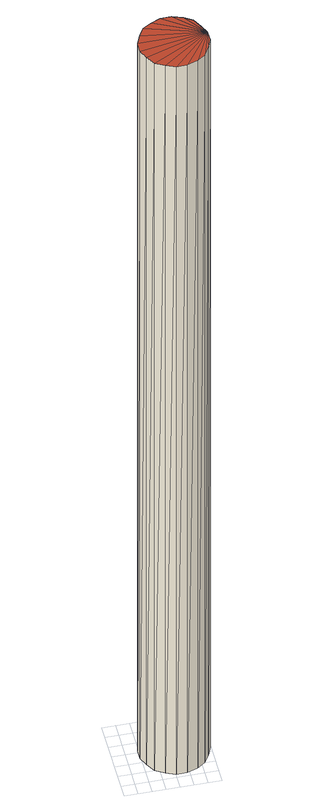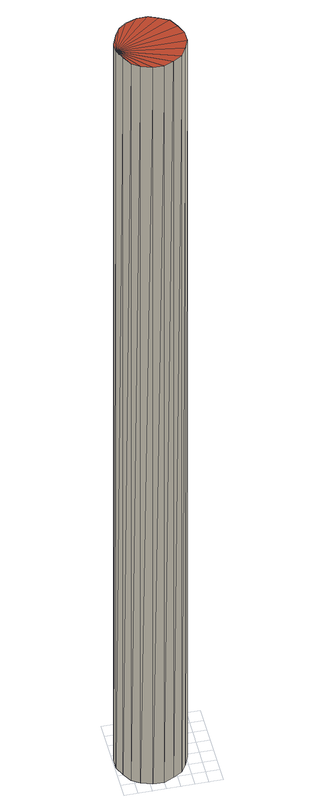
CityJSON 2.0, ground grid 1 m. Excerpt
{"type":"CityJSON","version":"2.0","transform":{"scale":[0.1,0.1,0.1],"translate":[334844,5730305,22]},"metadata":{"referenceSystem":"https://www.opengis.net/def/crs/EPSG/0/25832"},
"CityObjects":{
"building1":{"type":"Building","attributes":{"Geometrietyp2DReferenz":"1000","Gemeindeschluessel":"05170048","function":"51002_1251","roofType":"1000","measuredHeight":68.3},"geometry":[{"type":"Solid","lod":"2","boundaries":[[[[0,1,2]],[[1,3,2]],[[4,5,0]],[[5,1,0]],[[6,7,4]],[[7,5,4]],[[8,9,6]],[[9,7,6]],[[10,11,8]],[[11,9,8]],[[12,13,10]],[[13,11,10]],[[14,15,12]],[[15,13,12]],[[16,17,14]],[[17,15,14]],[[18,19,16]],[[19,17,16]],[[20,21,18]],[[21,19,18]],[[22,23,20]],[[23,21,20]],[[24,25,22]],[[25,23,22]],[[26,27,24]],[[27,25,24]],[[28,29,26]],[[29,27,26]],[[30,31,28]],[[31,29,28]],[[32,33,34]],[[34,33,30]],[[33,31,30]],[[35,32,34]],[[36,37,35]],[[37,32,35]],[[38,39,36]],[[39,37,36]],[[2,3,38]],[[3,39,38]],[[3,1,39]],[[1,5,39]],[[5,7,39]],[[7,9,39]],[[9,11,39]],[[11,13,39]],[[13,15,39]],[[15,17,39]],[[17,19,39]],[[19,21,39]],[[21,23,39]],[[23,25,39]],[[25,27,39]],[[27,29,39]],[[29,31,39]],[[31,33,39]],[[33,32,39]],[[32,37,39]],[[0,2,4]],[[2,38,4]],[[38,36,4]],[[36,35,4]],[[35,34,4]],[[34,30,4]],[[30,28,4]],[[28,26,4]],[[26,24,4]],[[24,22,4]],[[22,20,4]],[[20,18,4]],[[18,16,4]],[[16,14,4]],[[14,12,4]],[[12,10,4]],[[10,8,4]],[[8,6,4]]]],"semantics":{"surfaces":[{"type":"WallSurface"},{"type":"GroundSurface"},{"type":"RoofSurface"}],"values":[[0,0,0,0,0,0,0,0,0,0,0,0,0,0,0,0,0,0,0,0,0,0,0,0,0,0,0,0,0,0,0,0,0,0,0,0,0,0,0,0,1,1,1,1,1,1,1,1,1,1,1,1,1,1,1,1,1,1,2,2,2,2,2,2,2,2,2,2,2,2,2,2,2,2,2,2]]}}]}
},
"vertices":[
[56,39,688],[56,39,5],[52,46,688],[52,46,5],[59,32,688],[59,32,5],[59,24,688],[59,24,5],[56,17,688],[56,17,5],[52,10,688],[52,10,5],[46,6,688],[46,6,5],[38,3,688],[38,3,5],[30,3,688],[30,3,5],[23,6,688],[23,6,5],[16,10,688],[16,10,5],[12,17,688],[12,17,5],[9,24,688],[9,24,5],[9,32,688],[9,32,5],[12,39,688],[12,39,5],[16,46,688],[16,46,5],[30,53,5],[23,50,5],[23,50,688],[30,53,688],[38,53,688],[38,53,5],[46,50,688],[46,50,5]
]}
